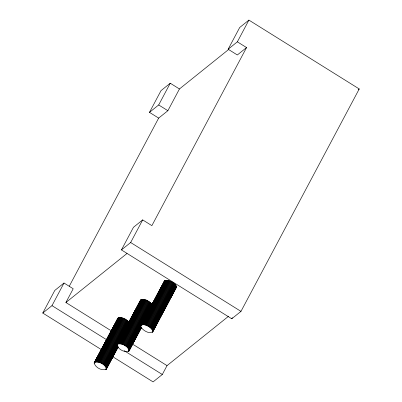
<?xml version="1.0" encoding="UTF-8"?>
<svg xmlns="http://www.w3.org/2000/svg" width="402" height="402" viewBox="0 0 402 402"><rect width="100%" height="100%" fill="white"/><g stroke="black" fill="none" stroke-linecap="round" stroke-linejoin="round"><path stroke-width="0.6" d="M94.239 362.715C98.314 360.368 105.882 364.443 106.384 369.086C102.304 371.433 94.741 367.358 94.239 362.715L117.957 318.148C121.826 316.289 126.489 319.489 129.193 322.233M116.932 344.504C121.012 342.157 128.575 346.228 129.077 350.876C125.002 353.222 117.434 349.147 116.932 344.504L140.514 300.153C144.308 297.761 149.559 301.435 152.162 304.384M140.489 301.264L140.514 300.153M140.544 325.972C143.529 322.173 151.861 327.409 152.926 331.323C149.941 335.117 141.61 329.881 140.544 325.972L164.569 280.712C167.996 279.043 178.262 283.827 175.825 288.038M101.641 349.79L42.768 313.042L54.793 290.425L64.013 283.023L73.209 288.762L65.898 302.51L111.671 331.077M179.443 88.963L167.885 110.696L158.664 118.098L149.474 112.359L161.026 90.626L170.247 83.224L179.443 88.963L228.833 49.33M42.768 313.042L51.989 305.641L64.013 283.023M149.474 112.359L158.695 104.957L170.247 83.224M69.28 286.209L158.664 118.098M228.14 49.23L239.692 27.502L248.913 20.1L359.232 88.958L240.974 311.374L231.753 318.776L121.434 249.913L133.459 227.296L142.68 219.899L151.876 225.638L246.552 47.572L237.361 41.833L228.14 49.23L237.331 54.968L246.552 47.572M121.434 249.913L130.655 242.517L142.68 219.899M237.361 41.833L248.913 20.1M94.153 362.956L118.148 317.962M94.118 363.222L117.957 318.148M94.802 362.157L118.384 317.806M95.319 361.297L97.088 357.971M99.148 354.087L100.329 351.871M100.917 350.76L101.51 349.655M102.098 348.544L102.686 347.439M103.279 346.328L104.751 343.554M105.339 342.449L107.108 339.122M108.585 336.348L110.349 333.022M113.002 328.032L113.595 326.926M114.183 325.816L114.771 324.705M116.54 321.379L117.721 319.163M95.088 362.031L118.665 317.686M95.415 361.941L118.997 317.595M95.787 361.885L119.369 317.535M96.194 361.865L119.776 317.515M96.641 361.875L120.218 317.525M97.113 361.921L120.695 317.57M97.616 362.001L121.198 317.65M98.143 362.117L121.726 317.766M98.686 362.262L122.268 317.912M99.244 362.438L122.826 318.088M99.812 362.644L123.394 318.294M100.384 362.88L123.967 318.53M100.957 363.137L124.535 318.786M101.52 363.423L125.102 319.072M102.078 363.725L125.655 319.374M102.616 364.051L126.198 319.701M103.138 364.388L126.715 320.037M103.631 364.74L127.213 320.389M104.098 365.101L127.68 320.751M104.535 365.468L128.117 321.118M104.937 365.84L128.514 321.489M105.294 366.212L128.876 321.861M116.846 344.745L140.841 299.751M116.816 345.011L140.393 300.661M117.495 343.946L141.077 299.596M116.831 345.303L118.012 343.087M119.781 339.76L120.369 338.65M121.846 335.876L122.434 334.771M123.022 333.66L123.615 332.549M124.203 331.444L124.791 330.333M126.268 327.56L128.037 324.238M130.097 320.354L131.278 318.138M133.047 314.811L133.635 313.701M135.107 310.932L135.7 309.821M136.288 308.711L138.057 305.389M139.529 302.616L140.414 300.952M105.61 366.584L141.363 299.475M118.108 343.73L141.69 299.379M105.887 366.946L117.088 345.881M118.479 343.675L142.062 299.324M106.108 367.302L117.605 345.68M118.891 343.655L142.469 299.304M106.284 367.644L117.484 346.579M106.409 367.976L117.61 346.906M119.334 343.665L142.916 299.314M105.535 369.765L106.123 368.654M106.48 368.282L117.977 346.665M105.816 369.639L108.178 365.207M108.766 364.096L110.535 360.77M111.123 359.659L113.776 354.675M114.369 353.564L117.022 348.574M106.5 368.574L117.997 346.956M106.058 369.483L117.962 347.222M119.811 343.71L143.388 299.359M106.244 369.297L118.173 346.911M120.314 343.79L143.891 299.44M120.836 343.906L144.418 299.555M121.384 344.052L144.961 299.701M121.942 344.228L145.524 299.877M122.509 344.434L146.087 300.083M123.077 344.665L146.66 300.319M123.65 344.926L147.232 300.575M124.213 345.212L147.795 300.862M124.771 345.514L148.353 301.163M125.308 345.836L148.891 301.49M125.831 346.177L149.413 301.827M126.328 346.529L149.906 302.178M126.796 346.891L150.378 302.54M127.228 347.258L150.81 302.907M127.63 347.629L151.212 303.279M127.992 348.001L151.569 303.651M128.308 348.373L151.891 304.023M140.579 325.7L164.569 280.712M128.58 348.735L164.81 280.556M141.509 324.781L165.091 280.43M128.806 349.092L140.891 326.364M141.841 324.69L165.423 280.34M128.982 349.433L140.77 327.258M142.213 324.635L165.79 280.284M129.102 349.765L141.187 327.032M142.62 324.61L166.202 280.259M128.514 351.428L141.263 327.344M129.198 350.363L141.283 327.635M128.751 351.273L141.132 327.992M128.936 351.087L141.615 327.248M143.062 324.62L166.644 280.274M143.539 324.67L167.121 280.32M144.042 324.751L167.624 280.4M144.569 324.861L168.152 280.511M145.112 325.007L168.694 280.656M145.67 325.183L169.252 280.832M146.238 325.389L169.82 281.043M146.81 325.625L170.393 281.274M147.378 325.886L170.961 281.536M147.946 326.168L171.528 281.817M148.499 326.474L172.081 282.124M149.041 326.796L172.624 282.445M149.559 327.133L173.141 282.782M150.057 327.484L173.639 283.134M150.524 327.846L174.106 283.495M150.961 328.218L174.543 283.867M151.358 328.59L174.94 284.239M151.72 328.962L175.302 284.611M152.036 329.328L175.619 284.983M152.308 329.695L175.89 285.345M152.534 330.047L176.116 285.701M152.71 330.394L176.292 286.043M152.835 330.72L176.413 286.37M152.906 331.032L176.488 286.681M152.242 332.389L154.011 329.062M154.599 327.952L155.192 326.841M155.78 325.736L156.368 324.625M156.961 323.52L158.433 320.746M160.202 317.419L162.855 312.429M163.443 311.319L165.212 307.992M165.805 306.887L167.277 304.113M167.865 303.007L169.634 299.681M170.222 298.57L172.875 293.581M173.468 292.47L175.528 288.591M152.479 332.233L176.508 286.973M152.67 332.047L176.473 287.239M112.776 356.74L153.087 381.9L162.307 374.498L167.026 365.629L228.643 316.183M231.753 318.776L232.341 317.665M164.383 280.897L164.147 281.908M65.898 302.51L127.027 253.456M358.257 89.741L359.232 88.958M158.695 104.957L167.885 110.696M130.655 242.517L240.974 311.374M132.429 344.037L167.026 365.629M51.989 305.641L106.615 339.74M124.123 350.665L162.307 374.498"/></g></svg>
